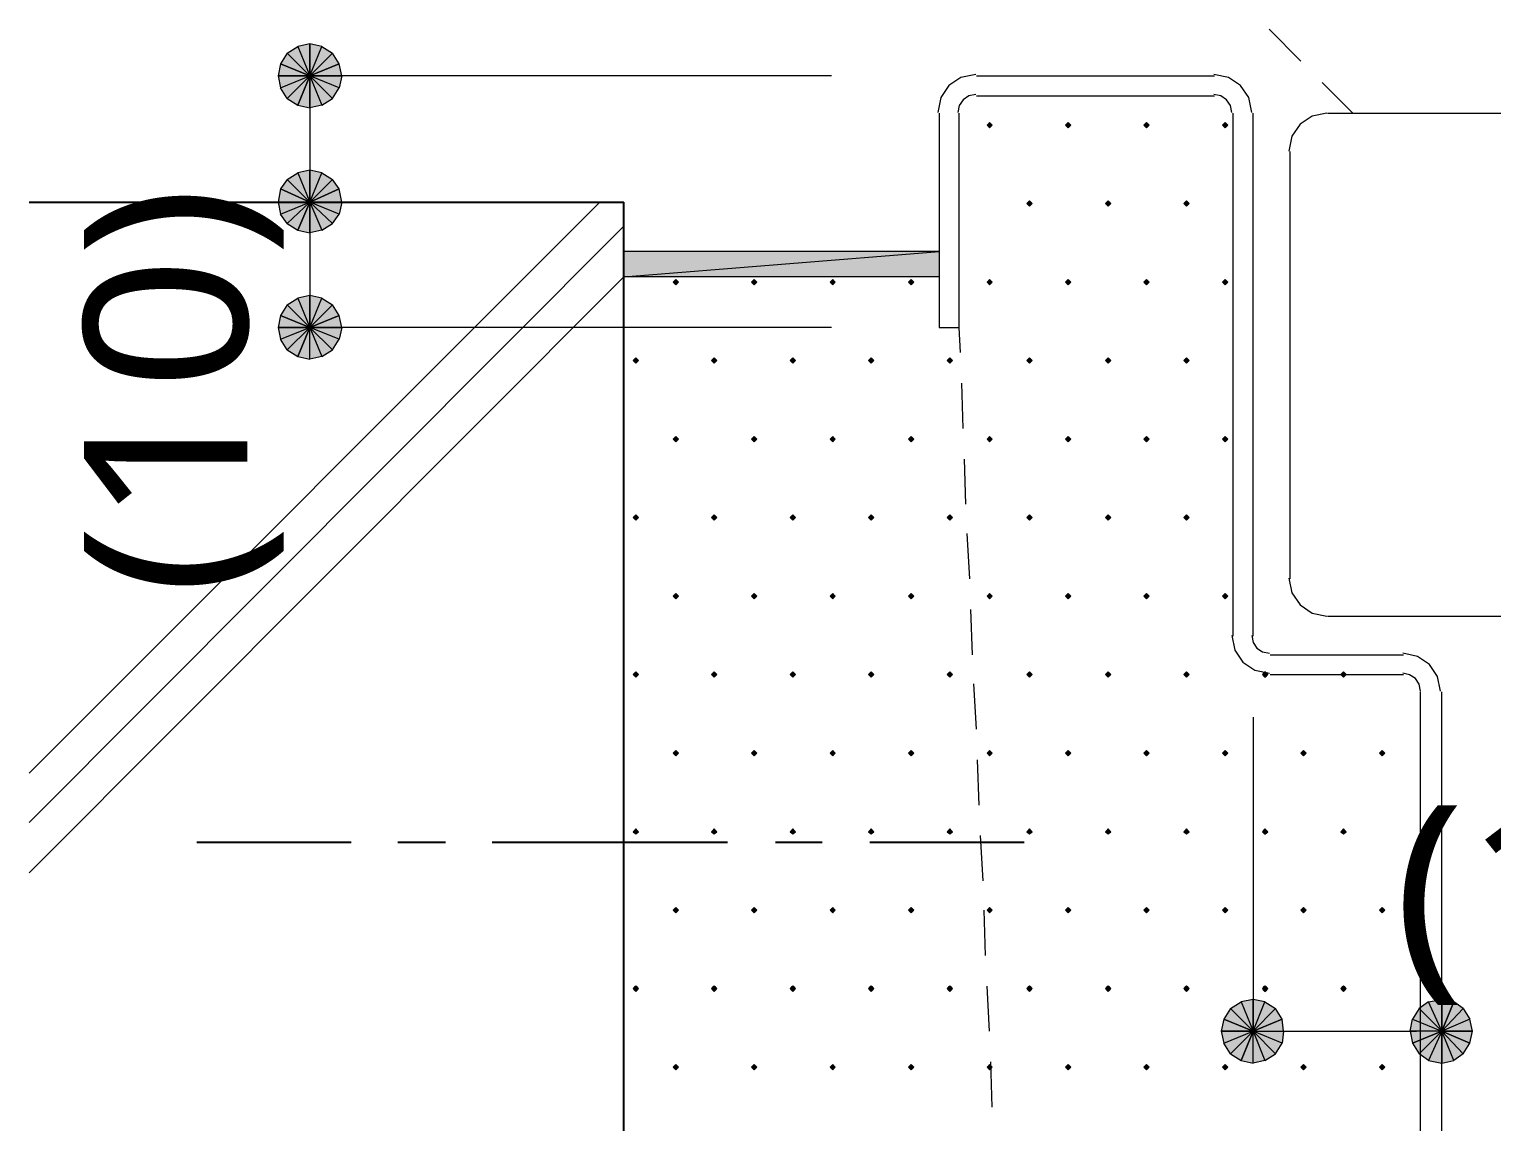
# Model space of a CAD drawing. Header units: millimetres. Extents: x 0 to 420, y 0 to 297.
# Drawn here: x 29.15 to 52.42, y 214.12 to 231.5 of the extents above; entities that cross this region are included whole.
import ezdxf
from ezdxf.enums import TextEntityAlignment as Align

# ---------------------------------------------------------------- set-up
doc = ezdxf.new("R2010")
doc.units = ezdxf.units.MM
doc.styles.add('kst32b', font='NotoSansJP-Variable.ttf')

msp = doc.modelspace()

# ---------------------------------------------------------------- hatches: boundary and pattern name
h = msp.add_hatch(color=7)
h.paths.add_polyline_path([(33.613, 231.267), (33.422, 231.225), (33.613, 230.759), (33.613, 231.267)])
h.paths.add_polyline_path([(33.422, 231.225), (33.613, 230.759), (33.253, 231.119), (33.422, 231.225)])
h.paths.add_polyline_path([(33.613, 230.759), (33.253, 231.119), (33.147, 230.949), (33.613, 230.759)])
h = msp.add_hatch(color=7)
h.paths.add_polyline_path([(34.078, 230.949), (33.973, 231.119), (33.613, 230.759), (34.078, 230.949)])
h.paths.add_polyline_path([(33.973, 231.119), (33.613, 230.759), (33.803, 231.225), (33.973, 231.119)])
h.paths.add_polyline_path([(33.613, 230.759), (33.803, 231.225), (33.613, 231.267), (33.613, 230.759)])
for points in [[(33.147, 230.949), (33.105, 230.759), (33.613, 230.759), (33.147, 230.949)], [(44.429, 230.018), (44.408, 229.997), (44.387, 229.976), (44.408, 229.955), (44.429, 229.933), (44.45, 229.955), (44.471, 229.976), (44.45, 229.997), (44.429, 230.018)], [(45.678, 230.018), (45.657, 229.997), (45.635, 229.976), (45.657, 229.955), (45.678, 229.933), (45.699, 229.955), (45.72, 229.976), (45.699, 229.997), (45.678, 230.018)], [(46.927, 230.018), (46.905, 229.997), (46.884, 229.976), (46.905, 229.955), (46.927, 229.933), (46.948, 229.955), (46.969, 229.976), (46.948, 229.997), (46.927, 230.018)], [(48.175, 230.018), (48.154, 229.997), (48.133, 229.976), (48.154, 229.955), (48.175, 229.933), (48.196, 229.955), (48.218, 229.976), (48.196, 229.997), (48.175, 230.018)], [(33.147, 228.96), (33.105, 228.748), (33.613, 228.748), (33.147, 228.96)], [(45.064, 228.769), (45.043, 228.748), (45.021, 228.727), (45.043, 228.706), (45.064, 228.685), (45.085, 228.706), (45.106, 228.727), (45.085, 228.748), (45.064, 228.769)], [(46.313, 228.769), (46.291, 228.748), (46.27, 228.727), (46.291, 228.706), (46.313, 228.685), (46.334, 228.706), (46.355, 228.727), (46.334, 228.748), (46.313, 228.769)], [(47.562, 228.769), (47.54, 228.748), (47.519, 228.727), (47.54, 228.706), (47.562, 228.685), (47.583, 228.706), (47.604, 228.727), (47.583, 228.748), (47.562, 228.769)], [(39.434, 227.521), (39.412, 227.499), (39.391, 227.478), (39.412, 227.457), (39.434, 227.436), (39.455, 227.457), (39.476, 227.478), (39.455, 227.499), (39.434, 227.521)], [(40.682, 227.521), (40.661, 227.499), (40.64, 227.478), (40.661, 227.457), (40.682, 227.436), (40.704, 227.457), (40.725, 227.478), (40.704, 227.499), (40.682, 227.521)], [(41.931, 227.521), (41.91, 227.499), (41.889, 227.478), (41.91, 227.457), (41.931, 227.436), (41.952, 227.457), (41.973, 227.478), (41.952, 227.499), (41.931, 227.521)], [(43.18, 227.521), (43.159, 227.499), (43.138, 227.478), (43.159, 227.457), (43.18, 227.436), (43.201, 227.457), (43.222, 227.478), (43.201, 227.499), (43.18, 227.521)], [(44.429, 227.521), (44.408, 227.499), (44.387, 227.478), (44.408, 227.457), (44.429, 227.436), (44.45, 227.457), (44.471, 227.478), (44.45, 227.499), (44.429, 227.521)], [(45.678, 227.521), (45.657, 227.499), (45.635, 227.478), (45.657, 227.457), (45.678, 227.436), (45.699, 227.457), (45.72, 227.478), (45.699, 227.499), (45.678, 227.521)], [(46.927, 227.521), (46.905, 227.499), (46.884, 227.478), (46.905, 227.457), (46.927, 227.436), (46.948, 227.457), (46.969, 227.478), (46.948, 227.499), (46.927, 227.521)], [(48.175, 227.521), (48.154, 227.499), (48.133, 227.478), (48.154, 227.457), (48.175, 227.436), (48.196, 227.457), (48.218, 227.478), (48.196, 227.499), (48.175, 227.521)], [(33.147, 226.949), (33.105, 226.758), (33.613, 226.758), (33.147, 226.949)], [(38.798, 226.272), (38.777, 226.25), (38.756, 226.229), (38.777, 226.208), (38.798, 226.187), (38.82, 226.208), (38.841, 226.229), (38.82, 226.25), (38.798, 226.272)], [(40.047, 226.272), (40.026, 226.25), (40.005, 226.229), (40.026, 226.208), (40.047, 226.187), (40.069, 226.208), (40.09, 226.229), (40.069, 226.25), (40.047, 226.272)], [(41.296, 226.272), (41.275, 226.25), (41.254, 226.229), (41.275, 226.208), (41.296, 226.187), (41.317, 226.208), (41.339, 226.229), (41.317, 226.25), (41.296, 226.272)], [(42.545, 226.272), (42.524, 226.25), (42.503, 226.229), (42.524, 226.208), (42.545, 226.187), (42.566, 226.208), (42.587, 226.229), (42.566, 226.25), (42.545, 226.272)], [(43.794, 226.272), (43.773, 226.25), (43.752, 226.229), (43.773, 226.208), (43.794, 226.187), (43.815, 226.208), (43.836, 226.229), (43.815, 226.25), (43.794, 226.272)], [(45.064, 226.272), (45.043, 226.25), (45.021, 226.229), (45.043, 226.208), (45.064, 226.187), (45.085, 226.208), (45.106, 226.229), (45.085, 226.25), (45.064, 226.272)], [(46.313, 226.272), (46.291, 226.25), (46.27, 226.229), (46.291, 226.208), (46.313, 226.187), (46.334, 226.208), (46.355, 226.229), (46.334, 226.25), (46.313, 226.272)], [(47.562, 226.272), (47.54, 226.25), (47.519, 226.229), (47.54, 226.208), (47.562, 226.187), (47.583, 226.208), (47.604, 226.229), (47.583, 226.25), (47.562, 226.272)], [(39.434, 225.023), (39.412, 225.002), (39.391, 224.98), (39.412, 224.959), (39.434, 224.938), (39.455, 224.959), (39.476, 224.98), (39.455, 225.002), (39.434, 225.023)], [(40.682, 225.023), (40.661, 225.002), (40.64, 224.98), (40.661, 224.959), (40.682, 224.938), (40.704, 224.959), (40.725, 224.98), (40.704, 225.002), (40.682, 225.023)], [(41.931, 225.023), (41.91, 225.002), (41.889, 224.98), (41.91, 224.959), (41.931, 224.938), (41.952, 224.959), (41.973, 224.98), (41.952, 225.002), (41.931, 225.023)], [(43.18, 225.023), (43.159, 225.002), (43.138, 224.98), (43.159, 224.959), (43.18, 224.938), (43.201, 224.959), (43.222, 224.98), (43.201, 225.002), (43.18, 225.023)], [(44.429, 225.023), (44.408, 225.002), (44.387, 224.98), (44.408, 224.959), (44.429, 224.938), (44.45, 224.959), (44.471, 224.98), (44.45, 225.002), (44.429, 225.023)], [(45.678, 225.023), (45.657, 225.002), (45.635, 224.98), (45.657, 224.959), (45.678, 224.938), (45.699, 224.959), (45.72, 224.98), (45.699, 225.002), (45.678, 225.023)], [(46.927, 225.023), (46.905, 225.002), (46.884, 224.98), (46.905, 224.959), (46.927, 224.938), (46.948, 224.959), (46.969, 224.98), (46.948, 225.002), (46.927, 225.023)], [(48.175, 225.023), (48.154, 225.002), (48.133, 224.98), (48.154, 224.959), (48.175, 224.938), (48.196, 224.959), (48.218, 224.98), (48.196, 225.002), (48.175, 225.023)], [(38.798, 223.774), (38.777, 223.753), (38.756, 223.732), (38.777, 223.711), (38.798, 223.689), (38.82, 223.711), (38.841, 223.732), (38.82, 223.753), (38.798, 223.774)], [(40.047, 223.774), (40.026, 223.753), (40.005, 223.732), (40.026, 223.711), (40.047, 223.689), (40.069, 223.711), (40.09, 223.732), (40.069, 223.753), (40.047, 223.774)], [(41.296, 223.774), (41.275, 223.753), (41.254, 223.732), (41.275, 223.711), (41.296, 223.689), (41.317, 223.711), (41.339, 223.732), (41.317, 223.753), (41.296, 223.774)], [(42.545, 223.774), (42.524, 223.753), (42.503, 223.732), (42.524, 223.711), (42.545, 223.689), (42.566, 223.711), (42.587, 223.732), (42.566, 223.753), (42.545, 223.774)], [(43.794, 223.774), (43.773, 223.753), (43.752, 223.732), (43.773, 223.711), (43.794, 223.689), (43.815, 223.711), (43.836, 223.732), (43.815, 223.753), (43.794, 223.774)], [(45.064, 223.774), (45.043, 223.753), (45.021, 223.732), (45.043, 223.711), (45.064, 223.689), (45.085, 223.711), (45.106, 223.732), (45.085, 223.753), (45.064, 223.774)], [(46.313, 223.774), (46.291, 223.753), (46.27, 223.732), (46.291, 223.711), (46.313, 223.689), (46.334, 223.711), (46.355, 223.732), (46.334, 223.753), (46.313, 223.774)], [(47.562, 223.774), (47.54, 223.753), (47.519, 223.732), (47.54, 223.711), (47.562, 223.689), (47.583, 223.711), (47.604, 223.732), (47.583, 223.753), (47.562, 223.774)], [(39.434, 222.525), (39.412, 222.504), (39.391, 222.483), (39.412, 222.462), (39.434, 222.44), (39.455, 222.462), (39.476, 222.483), (39.455, 222.504), (39.434, 222.525)], [(40.682, 222.525), (40.661, 222.504), (40.64, 222.483), (40.661, 222.462), (40.682, 222.44), (40.704, 222.462), (40.725, 222.483), (40.704, 222.504), (40.682, 222.525)], [(41.931, 222.525), (41.91, 222.504), (41.889, 222.483), (41.91, 222.462), (41.931, 222.44), (41.952, 222.462), (41.973, 222.483), (41.952, 222.504), (41.931, 222.525)], [(43.18, 222.525), (43.159, 222.504), (43.138, 222.483), (43.159, 222.462), (43.18, 222.44), (43.201, 222.462), (43.222, 222.483), (43.201, 222.504), (43.18, 222.525)], [(44.429, 222.525), (44.408, 222.504), (44.387, 222.483), (44.408, 222.462), (44.429, 222.44), (44.45, 222.462), (44.471, 222.483), (44.45, 222.504), (44.429, 222.525)], [(45.678, 222.525), (45.657, 222.504), (45.635, 222.483), (45.657, 222.462), (45.678, 222.44), (45.699, 222.462), (45.72, 222.483), (45.699, 222.504), (45.678, 222.525)], [(46.927, 222.525), (46.905, 222.504), (46.884, 222.483), (46.905, 222.462), (46.927, 222.44), (46.948, 222.462), (46.969, 222.483), (46.948, 222.504), (46.927, 222.525)], [(48.175, 222.525), (48.154, 222.504), (48.133, 222.483), (48.154, 222.462), (48.175, 222.44), (48.196, 222.462), (48.218, 222.483), (48.196, 222.504), (48.175, 222.525)], [(38.798, 221.276), (38.777, 221.255), (38.756, 221.234), (38.777, 221.213), (38.798, 221.192), (38.82, 221.213), (38.841, 221.234), (38.82, 221.255), (38.798, 221.276)], [(40.047, 221.276), (40.026, 221.255), (40.005, 221.234), (40.026, 221.213), (40.047, 221.192), (40.069, 221.213), (40.09, 221.234), (40.069, 221.255), (40.047, 221.276)], [(41.296, 221.276), (41.275, 221.255), (41.254, 221.234), (41.275, 221.213), (41.296, 221.192), (41.317, 221.213), (41.339, 221.234), (41.317, 221.255), (41.296, 221.276)], [(42.545, 221.276), (42.524, 221.255), (42.503, 221.234), (42.524, 221.213), (42.545, 221.192), (42.566, 221.213), (42.587, 221.234), (42.566, 221.255), (42.545, 221.276)], [(43.794, 221.276), (43.773, 221.255), (43.752, 221.234), (43.773, 221.213), (43.794, 221.192), (43.815, 221.213), (43.836, 221.234), (43.815, 221.255), (43.794, 221.276)], [(45.064, 221.276), (45.043, 221.255), (45.021, 221.234), (45.043, 221.213), (45.064, 221.192), (45.085, 221.213), (45.106, 221.234), (45.085, 221.255), (45.064, 221.276)], [(46.313, 221.276), (46.291, 221.255), (46.27, 221.234), (46.291, 221.213), (46.313, 221.192), (46.334, 221.213), (46.355, 221.234), (46.334, 221.255), (46.313, 221.276)], [(47.562, 221.276), (47.54, 221.255), (47.519, 221.234), (47.54, 221.213), (47.562, 221.192), (47.583, 221.213), (47.604, 221.234), (47.583, 221.255), (47.562, 221.276)], [(48.81, 221.276), (48.789, 221.255), (48.768, 221.234), (48.789, 221.213), (48.81, 221.192), (48.832, 221.213), (48.853, 221.234), (48.832, 221.255), (48.81, 221.276)], [(50.059, 221.276), (50.038, 221.255), (50.017, 221.234), (50.038, 221.213), (50.059, 221.192), (50.08, 221.213), (50.102, 221.234), (50.08, 221.255), (50.059, 221.276)], [(39.434, 220.028), (39.412, 220.006), (39.391, 219.985), (39.412, 219.964), (39.434, 219.943), (39.455, 219.964), (39.476, 219.985), (39.455, 220.006), (39.434, 220.028)], [(40.682, 220.028), (40.661, 220.006), (40.64, 219.985), (40.661, 219.964), (40.682, 219.943), (40.704, 219.964), (40.725, 219.985), (40.704, 220.006), (40.682, 220.028)], [(41.931, 220.028), (41.91, 220.006), (41.889, 219.985), (41.91, 219.964), (41.931, 219.943), (41.952, 219.964), (41.973, 219.985), (41.952, 220.006), (41.931, 220.028)], [(43.18, 220.028), (43.159, 220.006), (43.138, 219.985), (43.159, 219.964), (43.18, 219.943), (43.201, 219.964), (43.222, 219.985), (43.201, 220.006), (43.18, 220.028)], [(44.429, 220.028), (44.408, 220.006), (44.387, 219.985), (44.408, 219.964), (44.429, 219.943), (44.45, 219.964), (44.471, 219.985), (44.45, 220.006), (44.429, 220.028)], [(45.678, 220.028), (45.657, 220.006), (45.635, 219.985), (45.657, 219.964), (45.678, 219.943), (45.699, 219.964), (45.72, 219.985), (45.699, 220.006), (45.678, 220.028)], [(46.927, 220.028), (46.905, 220.006), (46.884, 219.985), (46.905, 219.964), (46.927, 219.943), (46.948, 219.964), (46.969, 219.985), (46.948, 220.006), (46.927, 220.028)], [(48.175, 220.028), (48.154, 220.006), (48.133, 219.985), (48.154, 219.964), (48.175, 219.943), (48.196, 219.964), (48.218, 219.985), (48.196, 220.006), (48.175, 220.028)], [(49.424, 220.028), (49.403, 220.006), (49.382, 219.985), (49.403, 219.964), (49.424, 219.943), (49.445, 219.964), (49.466, 219.985), (49.445, 220.006), (49.424, 220.028)], [(50.673, 220.028), (50.652, 220.006), (50.631, 219.985), (50.652, 219.964), (50.673, 219.943), (50.694, 219.964), (50.715, 219.985), (50.694, 220.006), (50.673, 220.028)], [(38.798, 218.779), (38.777, 218.757), (38.756, 218.736), (38.777, 218.715), (38.798, 218.694), (38.82, 218.715), (38.841, 218.736), (38.82, 218.757), (38.798, 218.779)], [(40.047, 218.779), (40.026, 218.757), (40.005, 218.736), (40.026, 218.715), (40.047, 218.694), (40.069, 218.715), (40.09, 218.736), (40.069, 218.757), (40.047, 218.779)], [(41.296, 218.779), (41.275, 218.757), (41.254, 218.736), (41.275, 218.715), (41.296, 218.694), (41.317, 218.715), (41.339, 218.736), (41.317, 218.757), (41.296, 218.779)], [(42.545, 218.779), (42.524, 218.757), (42.503, 218.736), (42.524, 218.715), (42.545, 218.694), (42.566, 218.715), (42.587, 218.736), (42.566, 218.757), (42.545, 218.779)], [(43.794, 218.779), (43.773, 218.757), (43.752, 218.736), (43.773, 218.715), (43.794, 218.694), (43.815, 218.715), (43.836, 218.736), (43.815, 218.757), (43.794, 218.779)], [(45.064, 218.779), (45.043, 218.757), (45.021, 218.736), (45.043, 218.715), (45.064, 218.694), (45.085, 218.715), (45.106, 218.736), (45.085, 218.757), (45.064, 218.779)], [(46.313, 218.779), (46.291, 218.757), (46.27, 218.736), (46.291, 218.715), (46.313, 218.694), (46.334, 218.715), (46.355, 218.736), (46.334, 218.757), (46.313, 218.779)], [(47.562, 218.779), (47.54, 218.757), (47.519, 218.736), (47.54, 218.715), (47.562, 218.694), (47.583, 218.715), (47.604, 218.736), (47.583, 218.757), (47.562, 218.779)], [(48.81, 218.779), (48.789, 218.757), (48.768, 218.736), (48.789, 218.715), (48.81, 218.694), (48.832, 218.715), (48.853, 218.736), (48.832, 218.757), (48.81, 218.779)], [(50.059, 218.779), (50.038, 218.757), (50.017, 218.736), (50.038, 218.715), (50.059, 218.694), (50.08, 218.715), (50.102, 218.736), (50.08, 218.757), (50.059, 218.779)], [(39.434, 217.53), (39.412, 217.509), (39.391, 217.487), (39.412, 217.466), (39.434, 217.445), (39.455, 217.466), (39.476, 217.487), (39.455, 217.509), (39.434, 217.53)], [(40.682, 217.53), (40.661, 217.509), (40.64, 217.487), (40.661, 217.466), (40.682, 217.445), (40.704, 217.466), (40.725, 217.487), (40.704, 217.509), (40.682, 217.53)], [(41.931, 217.53), (41.91, 217.509), (41.889, 217.487), (41.91, 217.466), (41.931, 217.445), (41.952, 217.466), (41.973, 217.487), (41.952, 217.509), (41.931, 217.53)], [(43.18, 217.53), (43.159, 217.509), (43.138, 217.487), (43.159, 217.466), (43.18, 217.445), (43.201, 217.466), (43.222, 217.487), (43.201, 217.509), (43.18, 217.53)], [(44.429, 217.53), (44.408, 217.509), (44.387, 217.487), (44.408, 217.466), (44.429, 217.445), (44.45, 217.466), (44.471, 217.487), (44.45, 217.509), (44.429, 217.53)], [(45.678, 217.53), (45.657, 217.509), (45.635, 217.487), (45.657, 217.466), (45.678, 217.445), (45.699, 217.466), (45.72, 217.487), (45.699, 217.509), (45.678, 217.53)], [(46.927, 217.53), (46.905, 217.509), (46.884, 217.487), (46.905, 217.466), (46.927, 217.445), (46.948, 217.466), (46.969, 217.487), (46.948, 217.509), (46.927, 217.53)], [(48.175, 217.53), (48.154, 217.509), (48.133, 217.487), (48.154, 217.466), (48.175, 217.445), (48.196, 217.466), (48.218, 217.487), (48.196, 217.509), (48.175, 217.53)], [(49.424, 217.53), (49.403, 217.509), (49.382, 217.487), (49.403, 217.466), (49.424, 217.445), (49.445, 217.466), (49.466, 217.487), (49.445, 217.509), (49.424, 217.53)], [(50.673, 217.53), (50.652, 217.509), (50.631, 217.487), (50.652, 217.466), (50.673, 217.445), (50.694, 217.466), (50.715, 217.487), (50.694, 217.509), (50.673, 217.53)], [(38.798, 216.281), (38.777, 216.26), (38.756, 216.239), (38.777, 216.217), (38.798, 216.196), (38.82, 216.217), (38.841, 216.239), (38.82, 216.26), (38.798, 216.281)], [(40.047, 216.281), (40.026, 216.26), (40.005, 216.239), (40.026, 216.217), (40.047, 216.196), (40.069, 216.217), (40.09, 216.239), (40.069, 216.26), (40.047, 216.281)], [(41.296, 216.281), (41.275, 216.26), (41.254, 216.239), (41.275, 216.217), (41.296, 216.196), (41.317, 216.217), (41.339, 216.239), (41.317, 216.26), (41.296, 216.281)], [(42.545, 216.281), (42.524, 216.26), (42.503, 216.239), (42.524, 216.217), (42.545, 216.196), (42.566, 216.217), (42.587, 216.239), (42.566, 216.26), (42.545, 216.281)], [(43.794, 216.281), (43.773, 216.26), (43.752, 216.239), (43.773, 216.217), (43.794, 216.196), (43.815, 216.217), (43.836, 216.239), (43.815, 216.26), (43.794, 216.281)], [(45.064, 216.281), (45.043, 216.26), (45.021, 216.239), (45.043, 216.217), (45.064, 216.196), (45.085, 216.217), (45.106, 216.239), (45.085, 216.26), (45.064, 216.281)], [(46.313, 216.281), (46.291, 216.26), (46.27, 216.239), (46.291, 216.217), (46.313, 216.196), (46.334, 216.217), (46.355, 216.239), (46.334, 216.26), (46.313, 216.281)], [(47.562, 216.281), (47.54, 216.26), (47.519, 216.239), (47.54, 216.217), (47.562, 216.196), (47.583, 216.217), (47.604, 216.239), (47.583, 216.26), (47.562, 216.281)], [(48.81, 216.281), (48.789, 216.26), (48.768, 216.239), (48.789, 216.217), (48.81, 216.196), (48.832, 216.217), (48.853, 216.239), (48.832, 216.26), (48.81, 216.281)], [(50.059, 216.281), (50.038, 216.26), (50.017, 216.239), (50.038, 216.217), (50.059, 216.196), (50.08, 216.217), (50.102, 216.239), (50.08, 216.26), (50.059, 216.281)], [(48.154, 215.752), (48.112, 215.561), (48.62, 215.561), (48.154, 215.752)], [(52.07, 215.371), (52.112, 215.561), (51.625, 215.561), (52.07, 215.371)], [(39.434, 215.032), (39.412, 215.011), (39.391, 214.99), (39.412, 214.969), (39.434, 214.947), (39.455, 214.969), (39.476, 214.99), (39.455, 215.011), (39.434, 215.032)], [(40.682, 215.032), (40.661, 215.011), (40.64, 214.99), (40.661, 214.969), (40.682, 214.947), (40.704, 214.969), (40.725, 214.99), (40.704, 215.011), (40.682, 215.032)], [(41.931, 215.032), (41.91, 215.011), (41.889, 214.99), (41.91, 214.969), (41.931, 214.947), (41.952, 214.969), (41.973, 214.99), (41.952, 215.011), (41.931, 215.032)], [(43.18, 215.032), (43.159, 215.011), (43.138, 214.99), (43.159, 214.969), (43.18, 214.947), (43.201, 214.969), (43.222, 214.99), (43.201, 215.011), (43.18, 215.032)], [(44.429, 215.032), (44.408, 215.011), (44.387, 214.99), (44.408, 214.969), (44.429, 214.947), (44.45, 214.969), (44.471, 214.99), (44.45, 215.011), (44.429, 215.032)], [(45.678, 215.032), (45.657, 215.011), (45.635, 214.99), (45.657, 214.969), (45.678, 214.947), (45.699, 214.969), (45.72, 214.99), (45.699, 215.011), (45.678, 215.032)], [(46.927, 215.032), (46.905, 215.011), (46.884, 214.99), (46.905, 214.969), (46.927, 214.947), (46.948, 214.969), (46.969, 214.99), (46.948, 215.011), (46.927, 215.032)], [(48.175, 215.032), (48.154, 215.011), (48.133, 214.99), (48.154, 214.969), (48.175, 214.947), (48.196, 214.969), (48.218, 214.99), (48.196, 215.011), (48.175, 215.032)], [(49.424, 215.032), (49.403, 215.011), (49.382, 214.99), (49.403, 214.969), (49.424, 214.947), (49.445, 214.969), (49.466, 214.99), (49.445, 215.011), (49.424, 215.032)], [(50.673, 215.032), (50.652, 215.011), (50.631, 214.99), (50.652, 214.969), (50.673, 214.947), (50.694, 214.969), (50.715, 214.99), (50.694, 215.011), (50.673, 215.032)]]:
    msp.add_hatch(color=7).paths.add_polyline_path(points)
h = msp.add_hatch(color=7)
h.paths.add_polyline_path([(33.973, 230.399), (34.078, 230.568), (33.613, 230.759), (33.973, 230.399)])
h.paths.add_polyline_path([(34.078, 230.568), (33.613, 230.759), (34.121, 230.759), (34.078, 230.568)])
h.paths.add_polyline_path([(33.613, 230.759), (34.121, 230.759), (34.078, 230.949), (33.613, 230.759)])
h = msp.add_hatch(color=7)
h.paths.add_polyline_path([(33.105, 230.759), (33.147, 230.568), (33.613, 230.759), (33.105, 230.759)])
h.paths.add_polyline_path([(33.147, 230.568), (33.613, 230.759), (33.253, 230.399), (33.147, 230.568)])
h.paths.add_polyline_path([(33.613, 230.759), (33.253, 230.399), (33.422, 230.293), (33.613, 230.759)])
h = msp.add_hatch(color=7)
h.paths.add_polyline_path([(33.422, 230.293), (33.613, 230.251), (33.613, 230.759), (33.422, 230.293)])
h.paths.add_polyline_path([(33.613, 230.251), (33.613, 230.759), (33.803, 230.293), (33.613, 230.251)])
h.paths.add_polyline_path([(33.613, 230.759), (33.803, 230.293), (33.973, 230.399), (33.613, 230.759)])
h = msp.add_hatch(color=7)
h.paths.add_polyline_path([(33.613, 229.256), (33.422, 229.214), (33.613, 228.748), (33.613, 229.256)])
h.paths.add_polyline_path([(33.422, 229.214), (33.613, 228.748), (33.253, 229.108), (33.422, 229.214)])
h.paths.add_polyline_path([(33.613, 228.748), (33.253, 229.108), (33.147, 228.96), (33.613, 228.748)])
h = msp.add_hatch(color=7)
h.paths.add_polyline_path([(34.078, 228.96), (33.973, 229.108), (33.613, 228.748), (34.078, 228.96)])
h.paths.add_polyline_path([(33.973, 229.108), (33.613, 228.748), (33.803, 229.214), (33.973, 229.108)])
h.paths.add_polyline_path([(33.613, 228.748), (33.803, 229.214), (33.613, 229.256), (33.613, 228.748)])
h = msp.add_hatch(color=7)
h.paths.add_polyline_path([(33.973, 228.409), (34.078, 228.558), (33.613, 228.748), (33.973, 228.409)])
h.paths.add_polyline_path([(34.078, 228.558), (33.613, 228.748), (34.121, 228.748), (34.078, 228.558)])
h.paths.add_polyline_path([(33.613, 228.748), (34.121, 228.748), (34.078, 228.96), (33.613, 228.748)])
h = msp.add_hatch(color=7)
h.paths.add_polyline_path([(33.105, 228.748), (33.147, 228.558), (33.613, 228.748), (33.105, 228.748)])
h.paths.add_polyline_path([(33.147, 228.558), (33.613, 228.748), (33.253, 228.409), (33.147, 228.558)])
h.paths.add_polyline_path([(33.613, 228.748), (33.253, 228.409), (33.422, 228.304), (33.613, 228.748)])
h = msp.add_hatch(color=7)
h.paths.add_polyline_path([(33.422, 228.304), (33.613, 228.261), (33.613, 228.748), (33.422, 228.304)])
h.paths.add_polyline_path([(33.613, 228.261), (33.613, 228.748), (33.803, 228.304), (33.613, 228.261)])
h.paths.add_polyline_path([(33.613, 228.748), (33.803, 228.304), (33.973, 228.409), (33.613, 228.748)])
h = msp.add_hatch(color=7)
h.paths.add_polyline_path([(38.608, 227.965), (38.608, 227.563), (43.625, 227.965), (38.608, 227.965)])
h.paths.add_polyline_path([(38.608, 227.563), (43.625, 227.965), (43.625, 227.563), (38.608, 227.563)])
h = msp.add_hatch(color=7)
h.paths.add_polyline_path([(33.613, 227.266), (33.422, 227.224), (33.613, 226.758), (33.613, 227.266)])
h.paths.add_polyline_path([(33.422, 227.224), (33.613, 226.758), (33.253, 227.118), (33.422, 227.224)])
h.paths.add_polyline_path([(33.613, 226.758), (33.253, 227.118), (33.147, 226.949), (33.613, 226.758)])
h = msp.add_hatch(color=7)
h.paths.add_polyline_path([(34.078, 226.949), (33.973, 227.118), (33.613, 226.758), (34.078, 226.949)])
h.paths.add_polyline_path([(33.973, 227.118), (33.613, 226.758), (33.803, 227.224), (33.973, 227.118)])
h.paths.add_polyline_path([(33.613, 226.758), (33.803, 227.224), (33.613, 227.266), (33.613, 226.758)])
h = msp.add_hatch(color=7)
h.paths.add_polyline_path([(33.973, 226.399), (34.078, 226.568), (33.613, 226.758), (33.973, 226.399)])
h.paths.add_polyline_path([(34.078, 226.568), (33.613, 226.758), (34.121, 226.758), (34.078, 226.568)])
h.paths.add_polyline_path([(33.613, 226.758), (34.121, 226.758), (34.078, 226.949), (33.613, 226.758)])
h = msp.add_hatch(color=7)
h.paths.add_polyline_path([(33.105, 226.758), (33.147, 226.568), (33.613, 226.758), (33.105, 226.758)])
h.paths.add_polyline_path([(33.147, 226.568), (33.613, 226.758), (33.253, 226.399), (33.147, 226.568)])
h.paths.add_polyline_path([(33.613, 226.758), (33.253, 226.399), (33.422, 226.293), (33.613, 226.758)])
h = msp.add_hatch(color=7)
h.paths.add_polyline_path([(33.422, 226.293), (33.613, 226.25), (33.613, 226.758), (33.422, 226.293)])
h.paths.add_polyline_path([(33.613, 226.25), (33.613, 226.758), (33.803, 226.293), (33.613, 226.25)])
h.paths.add_polyline_path([(33.613, 226.758), (33.803, 226.293), (33.973, 226.399), (33.613, 226.758)])
h = msp.add_hatch(color=7)
h.paths.add_polyline_path([(48.62, 216.069), (48.429, 216.027), (48.62, 215.561), (48.62, 216.069)])
h.paths.add_polyline_path([(48.429, 216.027), (48.62, 215.561), (48.26, 215.921), (48.429, 216.027)])
h.paths.add_polyline_path([(48.62, 215.561), (48.26, 215.921), (48.154, 215.752), (48.62, 215.561)])
h = msp.add_hatch(color=7)
h.paths.add_polyline_path([(49.086, 215.752), (48.98, 215.921), (48.62, 215.561), (49.086, 215.752)])
h.paths.add_polyline_path([(48.98, 215.921), (48.62, 215.561), (48.81, 216.027), (48.98, 215.921)])
h.paths.add_polyline_path([(48.62, 215.561), (48.81, 216.027), (48.62, 216.069), (48.62, 215.561)])
h = msp.add_hatch(color=7)
h.paths.add_polyline_path([(51.816, 216.027), (51.625, 216.069), (51.625, 215.561), (51.816, 216.027)])
h.paths.add_polyline_path([(51.625, 216.069), (51.625, 215.561), (51.414, 216.027), (51.625, 216.069)])
h.paths.add_polyline_path([(51.625, 215.561), (51.414, 216.027), (51.266, 215.921), (51.625, 215.561)])
h = msp.add_hatch(color=7)
h.paths.add_polyline_path([(52.112, 215.561), (52.07, 215.752), (51.625, 215.561), (52.112, 215.561)])
h.paths.add_polyline_path([(52.07, 215.752), (51.625, 215.561), (51.964, 215.921), (52.07, 215.752)])
h.paths.add_polyline_path([(51.625, 215.561), (51.964, 215.921), (51.816, 216.027), (51.625, 215.561)])
h = msp.add_hatch(color=7)
h.paths.add_polyline_path([(48.98, 215.201), (49.086, 215.371), (48.62, 215.561), (48.98, 215.201)])
h.paths.add_polyline_path([(49.086, 215.371), (48.62, 215.561), (49.107, 215.561), (49.086, 215.371)])
h.paths.add_polyline_path([(48.62, 215.561), (49.107, 215.561), (49.086, 215.752), (48.62, 215.561)])
h = msp.add_hatch(color=7)
h.paths.add_polyline_path([(51.266, 215.921), (51.16, 215.752), (51.625, 215.561), (51.266, 215.921)])
h.paths.add_polyline_path([(51.16, 215.752), (51.625, 215.561), (51.118, 215.561), (51.16, 215.752)])
h.paths.add_polyline_path([(51.625, 215.561), (51.118, 215.561), (51.16, 215.371), (51.625, 215.561)])
h = msp.add_hatch(color=7)
h.paths.add_polyline_path([(48.112, 215.561), (48.154, 215.371), (48.62, 215.561), (48.112, 215.561)])
h.paths.add_polyline_path([(48.154, 215.371), (48.62, 215.561), (48.26, 215.201), (48.154, 215.371)])
h.paths.add_polyline_path([(48.62, 215.561), (48.26, 215.201), (48.429, 215.096), (48.62, 215.561)])
h = msp.add_hatch(color=7)
h.paths.add_polyline_path([(48.429, 215.096), (48.62, 215.053), (48.62, 215.561), (48.429, 215.096)])
h.paths.add_polyline_path([(48.62, 215.053), (48.62, 215.561), (48.81, 215.096), (48.62, 215.053)])
h.paths.add_polyline_path([(48.62, 215.561), (48.81, 215.096), (48.98, 215.201), (48.62, 215.561)])
h = msp.add_hatch(color=7)
h.paths.add_polyline_path([(51.16, 215.371), (51.266, 215.201), (51.625, 215.561), (51.16, 215.371)])
h.paths.add_polyline_path([(51.266, 215.201), (51.625, 215.561), (51.414, 215.096), (51.266, 215.201)])
h.paths.add_polyline_path([(51.625, 215.561), (51.414, 215.096), (51.625, 215.053), (51.625, 215.561)])
h = msp.add_hatch(color=7)
h.paths.add_polyline_path([(51.625, 215.053), (51.816, 215.096), (51.625, 215.561), (51.625, 215.053)])
h.paths.add_polyline_path([(51.816, 215.096), (51.625, 215.561), (51.964, 215.201), (51.816, 215.096)])
h.paths.add_polyline_path([(51.625, 215.561), (51.964, 215.201), (52.07, 215.371), (51.625, 215.561)])

# ---------------------------------------------------------------- linework, layer by layer
at = {"lineweight": 13}
for points in [[(49.382, 230.992), (48.874, 231.5)], [(41.91, 230.759), (33.613, 230.759)], [(33.613, 230.759), (33.613, 228.748), (33.613, 226.758)], [(44.207, 230.78), (43.972, 230.733), (43.78, 230.603), (43.651, 230.412), (43.603, 230.177)], [(44.217, 230.759), (48.006, 230.759)], [(48.599, 230.177), (48.551, 230.412), (48.422, 230.603), (48.23, 230.733), (47.995, 230.78)], [(50.207, 230.166), (49.721, 230.653)], [(44.207, 230.463), (44.095, 230.44), (44.005, 230.379), (43.943, 230.288), (43.921, 230.177)], [(44.217, 230.441), (48.006, 230.441)], [(48.281, 230.177), (48.259, 230.288), (48.197, 230.379), (48.107, 230.44), (47.995, 230.463)], [(43.625, 230.166), (43.625, 226.758), (43.942, 226.758), (43.942, 230.166)], [(48.302, 221.848), (48.302, 230.166)], [(48.62, 221.848), (48.62, 230.166)], [(49.795, 230.166), (49.56, 230.119), (49.368, 229.99), (49.239, 229.798), (49.191, 229.563)], [(49.805, 230.166), (66.654, 230.166)], [(49.212, 222.758), (49.212, 229.553)], [(38.227, 228.748), (29.146, 219.668)], [(38.608, 228.367), (29.146, 218.884)], [(38.608, 227.563), (29.146, 218.08)], [(41.91, 226.758), (33.613, 226.758)], [(43.963, 226.356), (43.942, 226.758)], [(44.005, 225.15), (43.984, 225.87)], [(44.048, 223.943), (44.027, 224.663)], [(44.111, 222.758), (44.069, 223.478)], [(49.191, 222.769), (49.239, 222.534), (49.368, 222.342), (49.56, 222.213), (49.795, 222.165)], [(44.154, 221.551), (44.132, 222.271)], [(49.805, 222.165), (66.654, 222.165)], [(48.281, 221.858), (48.329, 221.624), (48.458, 221.432), (48.65, 221.303), (48.884, 221.255)], [(48.599, 221.858), (48.621, 221.747), (48.682, 221.656), (48.773, 221.595), (48.884, 221.573)], [(48.895, 221.551), (51.012, 221.551)], [(51.604, 220.969), (51.557, 221.204), (51.428, 221.396), (51.236, 221.525), (51.001, 221.573)], [(44.217, 220.366), (44.175, 221.086)], [(48.895, 221.234), (51.012, 221.234)], [(51.287, 220.969), (51.264, 221.081), (51.203, 221.171), (51.112, 221.233), (51.001, 221.255)], [(51.287, 211.349), (51.287, 220.959)], [(51.625, 211.349), (51.625, 220.959)], [(48.62, 220.557), (48.62, 215.519)], [(44.26, 219.16), (44.238, 219.879)], [(44.323, 217.953), (44.281, 218.673)], [(44.365, 216.768), (44.344, 217.487)], [(44.429, 215.561), (44.387, 216.281)], [(49.022, 215.561), (51.223, 215.561)], [(44.471, 214.355), (44.45, 215.074)]]:
    msp.add_lwpolyline(points, dxfattribs=at)
at = {"lineweight": 0}
for points in [[(33.613, 230.759), (33.253, 231.119), (33.147, 230.949)], [(33.422, 231.225), (33.613, 230.759), (33.253, 231.119)], [(33.613, 231.267), (33.422, 231.225), (33.613, 230.759)], [(33.613, 230.759), (33.803, 231.225), (33.613, 231.267)], [(33.973, 231.119), (33.613, 230.759), (33.803, 231.225)], [(34.078, 230.949), (33.973, 231.119), (33.613, 230.759)], [(33.147, 230.949), (33.105, 230.759), (33.613, 230.759)], [(33.613, 230.759), (34.121, 230.759), (34.078, 230.949)], [(33.105, 230.759), (33.147, 230.568), (33.613, 230.759)], [(33.147, 230.568), (33.613, 230.759), (33.253, 230.399)], [(33.613, 230.759), (33.253, 230.399), (33.422, 230.293)], [(33.422, 230.293), (33.613, 230.251), (33.613, 230.759)], [(33.613, 230.251), (33.613, 230.759), (33.803, 230.293)], [(33.613, 230.759), (33.803, 230.293), (33.973, 230.399)], [(33.973, 230.399), (34.078, 230.568), (33.613, 230.759)], [(34.078, 230.568), (33.613, 230.759), (34.121, 230.759)], [(44.429, 230.018), (44.408, 229.997), (44.387, 229.976), (44.408, 229.955), (44.429, 229.933), (44.45, 229.955), (44.471, 229.976), (44.45, 229.997)], [(45.678, 230.018), (45.657, 229.997), (45.635, 229.976), (45.657, 229.955), (45.678, 229.933), (45.699, 229.955), (45.72, 229.976), (45.699, 229.997)], [(46.927, 230.018), (46.905, 229.997), (46.884, 229.976), (46.905, 229.955), (46.927, 229.933), (46.948, 229.955), (46.969, 229.976), (46.948, 229.997)], [(48.175, 230.018), (48.154, 229.997), (48.133, 229.976), (48.154, 229.955), (48.175, 229.933), (48.196, 229.955), (48.218, 229.976), (48.196, 229.997)], [(33.613, 229.256), (33.422, 229.214), (33.613, 228.748)], [(33.613, 228.748), (33.803, 229.214), (33.613, 229.256)], [(33.613, 228.748), (33.253, 229.108), (33.147, 228.96)], [(33.422, 229.214), (33.613, 228.748), (33.253, 229.108)], [(33.973, 229.108), (33.613, 228.748), (33.803, 229.214)], [(34.078, 228.96), (33.973, 229.108), (33.613, 228.748)], [(33.147, 228.96), (33.105, 228.748), (33.613, 228.748)], [(33.613, 228.748), (34.121, 228.748), (34.078, 228.96)], [(45.064, 228.769), (45.043, 228.748), (45.021, 228.727), (45.043, 228.706), (45.064, 228.685), (45.085, 228.706), (45.106, 228.727), (45.085, 228.748)], [(46.313, 228.769), (46.291, 228.748), (46.27, 228.727), (46.291, 228.706), (46.313, 228.685), (46.334, 228.706), (46.355, 228.727), (46.334, 228.748)], [(47.562, 228.769), (47.54, 228.748), (47.519, 228.727), (47.54, 228.706), (47.562, 228.685), (47.583, 228.706), (47.604, 228.727), (47.583, 228.748)], [(33.105, 228.748), (33.147, 228.558), (33.613, 228.748)], [(33.147, 228.558), (33.613, 228.748), (33.253, 228.409)], [(33.613, 228.748), (33.253, 228.409), (33.422, 228.304)], [(33.422, 228.304), (33.613, 228.261), (33.613, 228.748)], [(33.613, 228.261), (33.613, 228.748), (33.803, 228.304)], [(33.613, 228.748), (33.803, 228.304), (33.973, 228.409)], [(33.973, 228.409), (34.078, 228.558), (33.613, 228.748)], [(34.078, 228.558), (33.613, 228.748), (34.121, 228.748)], [(38.608, 227.965), (38.608, 227.563), (43.625, 227.965)], [(38.608, 227.563), (43.625, 227.965), (43.625, 227.563)], [(39.434, 227.521), (39.412, 227.499), (39.391, 227.478), (39.412, 227.457), (39.434, 227.436), (39.455, 227.457), (39.476, 227.478), (39.455, 227.499)], [(40.682, 227.521), (40.661, 227.499), (40.64, 227.478), (40.661, 227.457), (40.682, 227.436), (40.704, 227.457), (40.725, 227.478), (40.704, 227.499)], [(41.931, 227.521), (41.91, 227.499), (41.889, 227.478), (41.91, 227.457), (41.931, 227.436), (41.952, 227.457), (41.973, 227.478), (41.952, 227.499)], [(43.18, 227.521), (43.159, 227.499), (43.138, 227.478), (43.159, 227.457), (43.18, 227.436), (43.201, 227.457), (43.222, 227.478), (43.201, 227.499)], [(44.429, 227.521), (44.408, 227.499), (44.387, 227.478), (44.408, 227.457), (44.429, 227.436), (44.45, 227.457), (44.471, 227.478), (44.45, 227.499)], [(45.678, 227.521), (45.657, 227.499), (45.635, 227.478), (45.657, 227.457), (45.678, 227.436), (45.699, 227.457), (45.72, 227.478), (45.699, 227.499)], [(46.927, 227.521), (46.905, 227.499), (46.884, 227.478), (46.905, 227.457), (46.927, 227.436), (46.948, 227.457), (46.969, 227.478), (46.948, 227.499)], [(48.175, 227.521), (48.154, 227.499), (48.133, 227.478), (48.154, 227.457), (48.175, 227.436), (48.196, 227.457), (48.218, 227.478), (48.196, 227.499)], [(33.422, 227.224), (33.613, 226.758), (33.253, 227.118)], [(33.613, 227.266), (33.422, 227.224), (33.613, 226.758)], [(33.613, 226.758), (33.803, 227.224), (33.613, 227.266)], [(33.973, 227.118), (33.613, 226.758), (33.803, 227.224)], [(33.147, 226.949), (33.105, 226.758), (33.613, 226.758)], [(33.613, 226.758), (33.253, 227.118), (33.147, 226.949)], [(34.078, 226.949), (33.973, 227.118), (33.613, 226.758)], [(33.613, 226.758), (34.121, 226.758), (34.078, 226.949)], [(33.105, 226.758), (33.147, 226.568), (33.613, 226.758)], [(33.147, 226.568), (33.613, 226.758), (33.253, 226.399)], [(33.613, 226.758), (33.253, 226.399), (33.422, 226.293)], [(33.422, 226.293), (33.613, 226.25), (33.613, 226.758)], [(33.613, 226.25), (33.613, 226.758), (33.803, 226.293)], [(33.613, 226.758), (33.803, 226.293), (33.973, 226.399)], [(33.973, 226.399), (34.078, 226.568), (33.613, 226.758)], [(34.078, 226.568), (33.613, 226.758), (34.121, 226.758)], [(38.798, 226.272), (38.777, 226.25), (38.756, 226.229), (38.777, 226.208), (38.798, 226.187), (38.82, 226.208), (38.841, 226.229), (38.82, 226.25)], [(40.047, 226.272), (40.026, 226.25), (40.005, 226.229), (40.026, 226.208), (40.047, 226.187), (40.069, 226.208), (40.09, 226.229), (40.069, 226.25)], [(41.296, 226.272), (41.275, 226.25), (41.254, 226.229), (41.275, 226.208), (41.296, 226.187), (41.317, 226.208), (41.339, 226.229), (41.317, 226.25)], [(42.545, 226.272), (42.524, 226.25), (42.503, 226.229), (42.524, 226.208), (42.545, 226.187), (42.566, 226.208), (42.587, 226.229), (42.566, 226.25)], [(43.794, 226.272), (43.773, 226.25), (43.752, 226.229), (43.773, 226.208), (43.794, 226.187), (43.815, 226.208), (43.836, 226.229), (43.815, 226.25)], [(45.064, 226.272), (45.043, 226.25), (45.021, 226.229), (45.043, 226.208), (45.064, 226.187), (45.085, 226.208), (45.106, 226.229), (45.085, 226.25)], [(46.313, 226.272), (46.291, 226.25), (46.27, 226.229), (46.291, 226.208), (46.313, 226.187), (46.334, 226.208), (46.355, 226.229), (46.334, 226.25)], [(47.562, 226.272), (47.54, 226.25), (47.519, 226.229), (47.54, 226.208), (47.562, 226.187), (47.583, 226.208), (47.604, 226.229), (47.583, 226.25)], [(39.434, 225.023), (39.412, 225.002), (39.391, 224.98), (39.412, 224.959), (39.434, 224.938), (39.455, 224.959), (39.476, 224.98), (39.455, 225.002)], [(40.682, 225.023), (40.661, 225.002), (40.64, 224.98), (40.661, 224.959), (40.682, 224.938), (40.704, 224.959), (40.725, 224.98), (40.704, 225.002)], [(41.931, 225.023), (41.91, 225.002), (41.889, 224.98), (41.91, 224.959), (41.931, 224.938), (41.952, 224.959), (41.973, 224.98), (41.952, 225.002)], [(43.18, 225.023), (43.159, 225.002), (43.138, 224.98), (43.159, 224.959), (43.18, 224.938), (43.201, 224.959), (43.222, 224.98), (43.201, 225.002)], [(44.429, 225.023), (44.408, 225.002), (44.387, 224.98), (44.408, 224.959), (44.429, 224.938), (44.45, 224.959), (44.471, 224.98), (44.45, 225.002)], [(45.678, 225.023), (45.657, 225.002), (45.635, 224.98), (45.657, 224.959), (45.678, 224.938), (45.699, 224.959), (45.72, 224.98), (45.699, 225.002)], [(46.927, 225.023), (46.905, 225.002), (46.884, 224.98), (46.905, 224.959), (46.927, 224.938), (46.948, 224.959), (46.969, 224.98), (46.948, 225.002)], [(48.175, 225.023), (48.154, 225.002), (48.133, 224.98), (48.154, 224.959), (48.175, 224.938), (48.196, 224.959), (48.218, 224.98), (48.196, 225.002)], [(38.798, 223.774), (38.777, 223.753), (38.756, 223.732), (38.777, 223.711), (38.798, 223.689), (38.82, 223.711), (38.841, 223.732), (38.82, 223.753)], [(40.047, 223.774), (40.026, 223.753), (40.005, 223.732), (40.026, 223.711), (40.047, 223.689), (40.069, 223.711), (40.09, 223.732), (40.069, 223.753)], [(41.296, 223.774), (41.275, 223.753), (41.254, 223.732), (41.275, 223.711), (41.296, 223.689), (41.317, 223.711), (41.339, 223.732), (41.317, 223.753)], [(42.545, 223.774), (42.524, 223.753), (42.503, 223.732), (42.524, 223.711), (42.545, 223.689), (42.566, 223.711), (42.587, 223.732), (42.566, 223.753)], [(43.794, 223.774), (43.773, 223.753), (43.752, 223.732), (43.773, 223.711), (43.794, 223.689), (43.815, 223.711), (43.836, 223.732), (43.815, 223.753)], [(45.064, 223.774), (45.043, 223.753), (45.021, 223.732), (45.043, 223.711), (45.064, 223.689), (45.085, 223.711), (45.106, 223.732), (45.085, 223.753)], [(46.313, 223.774), (46.291, 223.753), (46.27, 223.732), (46.291, 223.711), (46.313, 223.689), (46.334, 223.711), (46.355, 223.732), (46.334, 223.753)], [(47.562, 223.774), (47.54, 223.753), (47.519, 223.732), (47.54, 223.711), (47.562, 223.689), (47.583, 223.711), (47.604, 223.732), (47.583, 223.753)], [(39.434, 222.525), (39.412, 222.504), (39.391, 222.483), (39.412, 222.462), (39.434, 222.44), (39.455, 222.462), (39.476, 222.483), (39.455, 222.504)], [(40.682, 222.525), (40.661, 222.504), (40.64, 222.483), (40.661, 222.462), (40.682, 222.44), (40.704, 222.462), (40.725, 222.483), (40.704, 222.504)], [(41.931, 222.525), (41.91, 222.504), (41.889, 222.483), (41.91, 222.462), (41.931, 222.44), (41.952, 222.462), (41.973, 222.483), (41.952, 222.504)], [(43.18, 222.525), (43.159, 222.504), (43.138, 222.483), (43.159, 222.462), (43.18, 222.44), (43.201, 222.462), (43.222, 222.483), (43.201, 222.504)], [(44.429, 222.525), (44.408, 222.504), (44.387, 222.483), (44.408, 222.462), (44.429, 222.44), (44.45, 222.462), (44.471, 222.483), (44.45, 222.504)], [(45.678, 222.525), (45.657, 222.504), (45.635, 222.483), (45.657, 222.462), (45.678, 222.44), (45.699, 222.462), (45.72, 222.483), (45.699, 222.504)], [(46.927, 222.525), (46.905, 222.504), (46.884, 222.483), (46.905, 222.462), (46.927, 222.44), (46.948, 222.462), (46.969, 222.483), (46.948, 222.504)], [(48.175, 222.525), (48.154, 222.504), (48.133, 222.483), (48.154, 222.462), (48.175, 222.44), (48.196, 222.462), (48.218, 222.483), (48.196, 222.504)], [(38.798, 221.276), (38.777, 221.255), (38.756, 221.234), (38.777, 221.213), (38.798, 221.192), (38.82, 221.213), (38.841, 221.234), (38.82, 221.255)], [(40.047, 221.276), (40.026, 221.255), (40.005, 221.234), (40.026, 221.213), (40.047, 221.192), (40.069, 221.213), (40.09, 221.234), (40.069, 221.255)], [(41.296, 221.276), (41.275, 221.255), (41.254, 221.234), (41.275, 221.213), (41.296, 221.192), (41.317, 221.213), (41.339, 221.234), (41.317, 221.255)], [(42.545, 221.276), (42.524, 221.255), (42.503, 221.234), (42.524, 221.213), (42.545, 221.192), (42.566, 221.213), (42.587, 221.234), (42.566, 221.255)], [(43.794, 221.276), (43.773, 221.255), (43.752, 221.234), (43.773, 221.213), (43.794, 221.192), (43.815, 221.213), (43.836, 221.234), (43.815, 221.255)], [(45.064, 221.276), (45.043, 221.255), (45.021, 221.234), (45.043, 221.213), (45.064, 221.192), (45.085, 221.213), (45.106, 221.234), (45.085, 221.255)], [(46.313, 221.276), (46.291, 221.255), (46.27, 221.234), (46.291, 221.213), (46.313, 221.192), (46.334, 221.213), (46.355, 221.234), (46.334, 221.255)], [(47.562, 221.276), (47.54, 221.255), (47.519, 221.234), (47.54, 221.213), (47.562, 221.192), (47.583, 221.213), (47.604, 221.234), (47.583, 221.255)], [(48.81, 221.276), (48.789, 221.255), (48.768, 221.234), (48.789, 221.213), (48.81, 221.192), (48.832, 221.213), (48.853, 221.234), (48.832, 221.255)], [(50.059, 221.276), (50.038, 221.255), (50.017, 221.234), (50.038, 221.213), (50.059, 221.192), (50.08, 221.213), (50.102, 221.234), (50.08, 221.255)], [(39.434, 220.028), (39.412, 220.006), (39.391, 219.985), (39.412, 219.964), (39.434, 219.943), (39.455, 219.964), (39.476, 219.985), (39.455, 220.006)], [(40.682, 220.028), (40.661, 220.006), (40.64, 219.985), (40.661, 219.964), (40.682, 219.943), (40.704, 219.964), (40.725, 219.985), (40.704, 220.006)], [(41.931, 220.028), (41.91, 220.006), (41.889, 219.985), (41.91, 219.964), (41.931, 219.943), (41.952, 219.964), (41.973, 219.985), (41.952, 220.006)], [(43.18, 220.028), (43.159, 220.006), (43.138, 219.985), (43.159, 219.964), (43.18, 219.943), (43.201, 219.964), (43.222, 219.985), (43.201, 220.006)], [(44.429, 220.028), (44.408, 220.006), (44.387, 219.985), (44.408, 219.964), (44.429, 219.943), (44.45, 219.964), (44.471, 219.985), (44.45, 220.006)], [(45.678, 220.028), (45.657, 220.006), (45.635, 219.985), (45.657, 219.964), (45.678, 219.943), (45.699, 219.964), (45.72, 219.985), (45.699, 220.006)], [(46.927, 220.028), (46.905, 220.006), (46.884, 219.985), (46.905, 219.964), (46.927, 219.943), (46.948, 219.964), (46.969, 219.985), (46.948, 220.006)], [(48.175, 220.028), (48.154, 220.006), (48.133, 219.985), (48.154, 219.964), (48.175, 219.943), (48.196, 219.964), (48.218, 219.985), (48.196, 220.006)], [(49.424, 220.028), (49.403, 220.006), (49.382, 219.985), (49.403, 219.964), (49.424, 219.943), (49.445, 219.964), (49.466, 219.985), (49.445, 220.006)], [(50.673, 220.028), (50.652, 220.006), (50.631, 219.985), (50.652, 219.964), (50.673, 219.943), (50.694, 219.964), (50.715, 219.985), (50.694, 220.006)], [(38.798, 218.779), (38.777, 218.757), (38.756, 218.736), (38.777, 218.715), (38.798, 218.694), (38.82, 218.715), (38.841, 218.736), (38.82, 218.757)], [(40.047, 218.779), (40.026, 218.757), (40.005, 218.736), (40.026, 218.715), (40.047, 218.694), (40.069, 218.715), (40.09, 218.736), (40.069, 218.757)], [(41.296, 218.779), (41.275, 218.757), (41.254, 218.736), (41.275, 218.715), (41.296, 218.694), (41.317, 218.715), (41.339, 218.736), (41.317, 218.757)], [(42.545, 218.779), (42.524, 218.757), (42.503, 218.736), (42.524, 218.715), (42.545, 218.694), (42.566, 218.715), (42.587, 218.736), (42.566, 218.757)], [(43.794, 218.779), (43.773, 218.757), (43.752, 218.736), (43.773, 218.715), (43.794, 218.694), (43.815, 218.715), (43.836, 218.736), (43.815, 218.757)], [(45.064, 218.779), (45.043, 218.757), (45.021, 218.736), (45.043, 218.715), (45.064, 218.694), (45.085, 218.715), (45.106, 218.736), (45.085, 218.757)], [(46.313, 218.779), (46.291, 218.757), (46.27, 218.736), (46.291, 218.715), (46.313, 218.694), (46.334, 218.715), (46.355, 218.736), (46.334, 218.757)], [(47.562, 218.779), (47.54, 218.757), (47.519, 218.736), (47.54, 218.715), (47.562, 218.694), (47.583, 218.715), (47.604, 218.736), (47.583, 218.757)], [(48.81, 218.779), (48.789, 218.757), (48.768, 218.736), (48.789, 218.715), (48.81, 218.694), (48.832, 218.715), (48.853, 218.736), (48.832, 218.757)], [(50.059, 218.779), (50.038, 218.757), (50.017, 218.736), (50.038, 218.715), (50.059, 218.694), (50.08, 218.715), (50.102, 218.736), (50.08, 218.757)], [(39.434, 217.53), (39.412, 217.509), (39.391, 217.487), (39.412, 217.466), (39.434, 217.445), (39.455, 217.466), (39.476, 217.487), (39.455, 217.509)], [(40.682, 217.53), (40.661, 217.509), (40.64, 217.487), (40.661, 217.466), (40.682, 217.445), (40.704, 217.466), (40.725, 217.487), (40.704, 217.509)], [(41.931, 217.53), (41.91, 217.509), (41.889, 217.487), (41.91, 217.466), (41.931, 217.445), (41.952, 217.466), (41.973, 217.487), (41.952, 217.509)], [(43.18, 217.53), (43.159, 217.509), (43.138, 217.487), (43.159, 217.466), (43.18, 217.445), (43.201, 217.466), (43.222, 217.487), (43.201, 217.509)], [(44.429, 217.53), (44.408, 217.509), (44.387, 217.487), (44.408, 217.466), (44.429, 217.445), (44.45, 217.466), (44.471, 217.487), (44.45, 217.509)], [(45.678, 217.53), (45.657, 217.509), (45.635, 217.487), (45.657, 217.466), (45.678, 217.445), (45.699, 217.466), (45.72, 217.487), (45.699, 217.509)], [(46.927, 217.53), (46.905, 217.509), (46.884, 217.487), (46.905, 217.466), (46.927, 217.445), (46.948, 217.466), (46.969, 217.487), (46.948, 217.509)], [(48.175, 217.53), (48.154, 217.509), (48.133, 217.487), (48.154, 217.466), (48.175, 217.445), (48.196, 217.466), (48.218, 217.487), (48.196, 217.509)], [(49.424, 217.53), (49.403, 217.509), (49.382, 217.487), (49.403, 217.466), (49.424, 217.445), (49.445, 217.466), (49.466, 217.487), (49.445, 217.509)], [(50.673, 217.53), (50.652, 217.509), (50.631, 217.487), (50.652, 217.466), (50.673, 217.445), (50.694, 217.466), (50.715, 217.487), (50.694, 217.509)], [(38.798, 216.281), (38.777, 216.26), (38.756, 216.239), (38.777, 216.217), (38.798, 216.196), (38.82, 216.217), (38.841, 216.239), (38.82, 216.26)], [(40.047, 216.281), (40.026, 216.26), (40.005, 216.239), (40.026, 216.217), (40.047, 216.196), (40.069, 216.217), (40.09, 216.239), (40.069, 216.26)], [(41.296, 216.281), (41.275, 216.26), (41.254, 216.239), (41.275, 216.217), (41.296, 216.196), (41.317, 216.217), (41.339, 216.239), (41.317, 216.26)], [(42.545, 216.281), (42.524, 216.26), (42.503, 216.239), (42.524, 216.217), (42.545, 216.196), (42.566, 216.217), (42.587, 216.239), (42.566, 216.26)], [(43.794, 216.281), (43.773, 216.26), (43.752, 216.239), (43.773, 216.217), (43.794, 216.196), (43.815, 216.217), (43.836, 216.239), (43.815, 216.26)], [(45.064, 216.281), (45.043, 216.26), (45.021, 216.239), (45.043, 216.217), (45.064, 216.196), (45.085, 216.217), (45.106, 216.239), (45.085, 216.26)], [(46.313, 216.281), (46.291, 216.26), (46.27, 216.239), (46.291, 216.217), (46.313, 216.196), (46.334, 216.217), (46.355, 216.239), (46.334, 216.26)], [(47.562, 216.281), (47.54, 216.26), (47.519, 216.239), (47.54, 216.217), (47.562, 216.196), (47.583, 216.217), (47.604, 216.239), (47.583, 216.26)], [(48.81, 216.281), (48.789, 216.26), (48.768, 216.239), (48.789, 216.217), (48.81, 216.196), (48.832, 216.217), (48.853, 216.239), (48.832, 216.26)], [(50.059, 216.281), (50.038, 216.26), (50.017, 216.239), (50.038, 216.217), (50.059, 216.196), (50.08, 216.217), (50.102, 216.239), (50.08, 216.26)], [(48.429, 216.027), (48.62, 215.561), (48.26, 215.921)], [(48.62, 216.069), (48.429, 216.027), (48.62, 215.561)], [(48.62, 215.561), (48.81, 216.027), (48.62, 216.069)], [(48.98, 215.921), (48.62, 215.561), (48.81, 216.027)], [(51.625, 215.561), (51.414, 216.027), (51.266, 215.921)], [(51.625, 216.069), (51.625, 215.561), (51.414, 216.027)], [(51.816, 216.027), (51.625, 216.069), (51.625, 215.561)], [(51.625, 215.561), (51.964, 215.921), (51.816, 216.027)], [(48.154, 215.752), (48.112, 215.561), (48.62, 215.561)], [(48.62, 215.561), (48.26, 215.921), (48.154, 215.752)], [(49.086, 215.752), (48.98, 215.921), (48.62, 215.561)], [(48.62, 215.561), (49.107, 215.561), (49.086, 215.752)], [(51.16, 215.752), (51.625, 215.561), (51.118, 215.561)], [(51.266, 215.921), (51.16, 215.752), (51.625, 215.561)], [(52.07, 215.752), (51.625, 215.561), (51.964, 215.921)], [(52.112, 215.561), (52.07, 215.752), (51.625, 215.561)], [(48.112, 215.561), (48.154, 215.371), (48.62, 215.561)], [(48.154, 215.371), (48.62, 215.561), (48.26, 215.201)], [(48.62, 215.561), (48.26, 215.201), (48.429, 215.096)], [(48.429, 215.096), (48.62, 215.053), (48.62, 215.561)], [(48.62, 215.053), (48.62, 215.561), (48.81, 215.096)], [(48.62, 215.561), (48.81, 215.096), (48.98, 215.201)], [(48.98, 215.201), (49.086, 215.371), (48.62, 215.561)], [(49.086, 215.371), (48.62, 215.561), (49.107, 215.561)], [(51.625, 215.561), (51.118, 215.561), (51.16, 215.371)], [(51.16, 215.371), (51.266, 215.201), (51.625, 215.561)], [(51.266, 215.201), (51.625, 215.561), (51.414, 215.096)], [(51.625, 215.561), (51.414, 215.096), (51.625, 215.053)], [(51.625, 215.053), (51.816, 215.096), (51.625, 215.561)], [(51.816, 215.096), (51.625, 215.561), (51.964, 215.201)], [(51.625, 215.561), (51.964, 215.201), (52.07, 215.371)], [(52.07, 215.371), (52.112, 215.561), (51.625, 215.561)], [(39.434, 215.032), (39.412, 215.011), (39.391, 214.99), (39.412, 214.969), (39.434, 214.947), (39.455, 214.969), (39.476, 214.99), (39.455, 215.011)], [(40.682, 215.032), (40.661, 215.011), (40.64, 214.99), (40.661, 214.969), (40.682, 214.947), (40.704, 214.969), (40.725, 214.99), (40.704, 215.011)], [(41.931, 215.032), (41.91, 215.011), (41.889, 214.99), (41.91, 214.969), (41.931, 214.947), (41.952, 214.969), (41.973, 214.99), (41.952, 215.011)], [(43.18, 215.032), (43.159, 215.011), (43.138, 214.99), (43.159, 214.969), (43.18, 214.947), (43.201, 214.969), (43.222, 214.99), (43.201, 215.011)], [(44.429, 215.032), (44.408, 215.011), (44.387, 214.99), (44.408, 214.969), (44.429, 214.947), (44.45, 214.969), (44.471, 214.99), (44.45, 215.011)], [(45.678, 215.032), (45.657, 215.011), (45.635, 214.99), (45.657, 214.969), (45.678, 214.947), (45.699, 214.969), (45.72, 214.99), (45.699, 215.011)], [(46.927, 215.032), (46.905, 215.011), (46.884, 214.99), (46.905, 214.969), (46.927, 214.947), (46.948, 214.969), (46.969, 214.99), (46.948, 215.011)], [(48.175, 215.032), (48.154, 215.011), (48.133, 214.99), (48.154, 214.969), (48.175, 214.947), (48.196, 214.969), (48.218, 214.99), (48.196, 215.011)], [(49.424, 215.032), (49.403, 215.011), (49.382, 214.99), (49.403, 214.969), (49.424, 214.947), (49.445, 214.969), (49.466, 214.99), (49.445, 215.011)], [(50.673, 215.032), (50.652, 215.011), (50.631, 214.99), (50.652, 214.969), (50.673, 214.947), (50.694, 214.969), (50.715, 214.99), (50.694, 215.011)]]:
    msp.add_lwpolyline(points, close=True, dxfattribs=at)
at = {"lineweight": 25}
for points in [[(29.146, 228.748), (38.608, 228.748)], [(46.609, 200.279), (46.609, 205.761), (38.608, 205.761), (38.608, 228.748)], [(31.814, 218.567), (34.269, 218.567)], [(35.01, 218.567), (35.772, 218.567)], [(36.512, 218.567), (40.259, 218.567)], [(41.021, 218.567), (41.762, 218.567)], [(42.524, 218.567), (44.979, 218.567)]]:
    msp.add_lwpolyline(points, dxfattribs=at)

# ---------------------------------------------------------------- texts
at = {"style": 'kst32b'}
for s, p, p2 in [('(10)', (32.618, 222.504), (32.618, 229.001)), ('(15)', (50.864, 216.556), (57.361, 216.556))]:
    msp.add_text(s, height=2.5989, dxfattribs=at).set_placement(p, p2, align=Align.FIT)

doc.saveas('drawing.dxf')
